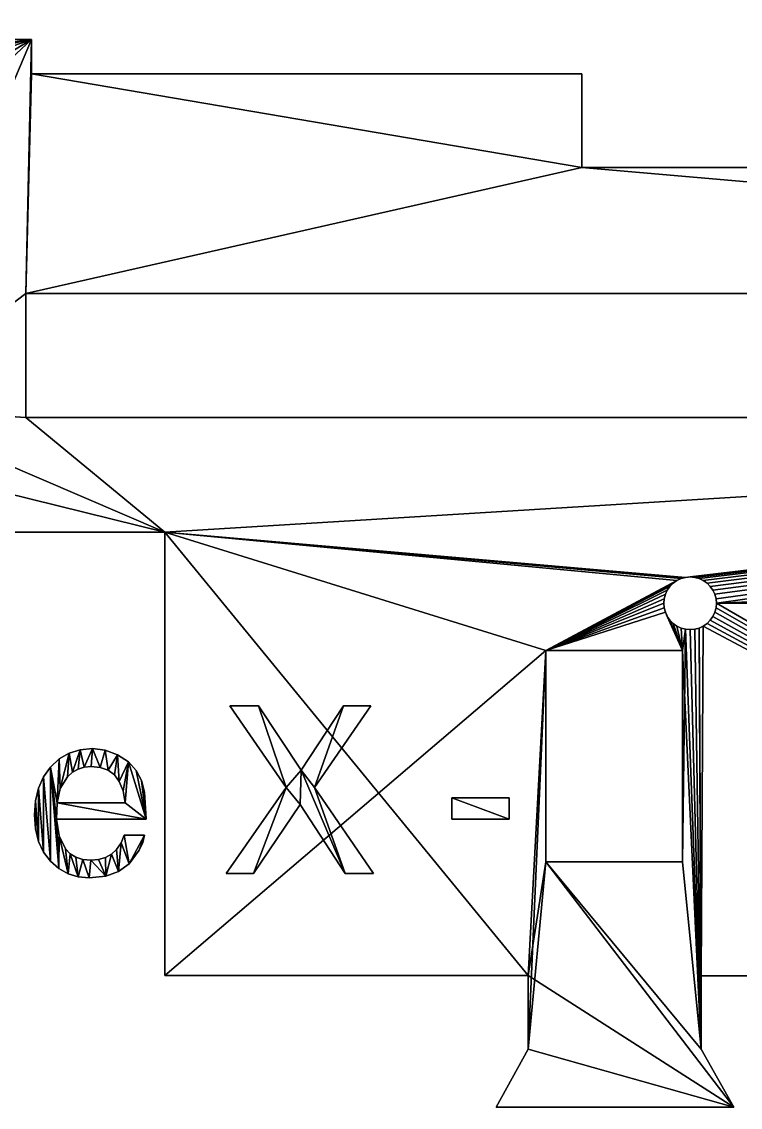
# Model space of a CAD drawing. Extents: x -74 to 237, y -40 to 259.
# Drawn here: x 24.8 to 65.4, y -36.8 to 24.5 of the extents above; entities that cross this region are included whole.
import ezdxf

# ---------------------------------------------------------------- set-up
doc = ezdxf.new("R2010")
doc.units = 0
doc.layers.get('0').update_dxf_attribs({"color": 13, "linetype": 'CONTINUOUS'})

# ---------------------------------------------------------------- blocks, each defined once
blk = doc.blocks.new('GROUP_1')
for p, q in [((98.957, 60.282, 0), (29.544, 60.282, 0)), ((98.957, 60.282, 10), (29.544, 60.282, 10)), ((98.957, 58.341, 0), (98.957, 60.282, 0)), ((98.957, 58.341, 10), (98.957, 60.282, 10)), ((98.957, 60.282, 0), (98.957, 60.282, 10)), ((130.021, 58.341, 0), (98.957, 58.341, 0)), ((130.021, 58.341, 10), (98.957, 58.341, 10)), ((98.957, 58.341, 0), (98.957, 58.341, 10)), ((130.021, 53.059, 0), (130.021, 58.341, 0)), ((130.021, 53.059, 10), (130.021, 58.341, 10)), ((130.021, 58.341, 0), (130.021, 58.341, 10)), ((180.675, 53.059, 0), (130.021, 53.059, 0)), ((180.675, 53.059, 10), (130.021, 53.059, 10)), ((130.021, 53.059, 0), (130.021, 53.059, 10)), ((98.654, 45.949, 0), (212.042, 45.949, 0)), ((98.654, 38.949, 0), (98.654, 45.949, 0)), ((98.654, 38.949, 10), (98.654, 45.949, 10)), ((98.654, 45.949, 10), (212.042, 45.949, 10)), ((98.654, 45.949, 0), (98.654, 45.949, 10)), ((212.042, 38.949, 0), (98.654, 38.949, 0)), ((212.042, 38.949, 10), (98.654, 38.949, 10)), ((98.654, 38.949, 0), (98.654, 38.949, 10)), ((88.158, 32.463, 0), (106.48, 32.462, 0)), ((88.158, 32.462, 10), (106.48, 32.462, 10)), ((106.48, 32.462, 0), (106.48, 7.449, 0)), ((106.48, 32.462, 10), (106.48, 7.449, 10)), ((106.48, 32.462, 0), (106.48, 32.462, 10)), ((134.993, 29.411, 0), (135.177, 29.595, 0)), ((134.993, 29.411, 10), (135.177, 29.594, 10)), ((135.177, 29.595, 0), (135.389, 29.743, 0)), ((135.177, 29.594, 10), (135.389, 29.743, 10)), ((135.177, 29.595, 0), (135.177, 29.594, 10)), ((135.389, 29.743, 0), (135.624, 29.853, 0)), ((135.389, 29.743, 10), (135.624, 29.852, 10)), ((135.389, 29.743, 0), (135.389, 29.743, 10)), ((135.624, 29.853, 0), (135.874, 29.92, 0)), ((135.624, 29.852, 10), (135.874, 29.92, 10)), ((135.624, 29.853, 0), (135.624, 29.852, 10)), ((135.874, 29.92, 0), (136.132, 29.943, 0)), ((135.874, 29.92, 10), (136.132, 29.942, 10)), ((135.874, 29.92, 0), (135.874, 29.92, 10)), ((136.132, 29.943, 0), (136.391, 29.92, 0)), ((136.132, 29.943, 0), (136.132, 29.942, 10)), ((136.132, 29.942, 10), (136.391, 29.92, 10)), ((136.391, 29.92, 0), (136.641, 29.853, 0)), ((136.391, 29.92, 10), (136.641, 29.852, 10)), ((136.391, 29.92, 0), (136.391, 29.92, 10)), ((136.641, 29.853, 0), (136.876, 29.743, 0)), ((136.641, 29.853, 0), (136.641, 29.852, 10)), ((136.641, 29.852, 10), (136.876, 29.743, 10)), ((136.876, 29.743, 0), (137.088, 29.595, 0)), ((136.876, 29.743, 10), (137.088, 29.594, 10)), ((136.876, 29.743, 0), (136.876, 29.743, 10)), ((137.088, 29.595, 0), (137.272, 29.411, 0)), ((137.088, 29.595, 0), (137.088, 29.594, 10)), ((137.088, 29.594, 10), (137.272, 29.411, 10)), ((134.668, 28.714, 0), (134.735, 28.964, 0)), ((134.668, 28.713, 10), (134.735, 28.964, 10)), ((134.735, 28.964, 0), (134.845, 29.199, 0)), ((134.735, 28.964, 10), (134.845, 29.199, 10)), ((134.735, 28.964, 0), (134.735, 28.964, 10)), ((134.845, 29.199, 0), (134.993, 29.411, 0)), ((134.845, 29.199, 10), (134.993, 29.411, 10)), ((134.845, 29.199, 0), (134.845, 29.199, 10)), ((134.993, 29.411, 0), (134.993, 29.411, 10)), ((137.272, 29.411, 0), (137.42, 29.199, 0)), ((137.272, 29.411, 10), (137.42, 29.199, 10)), ((137.272, 29.411, 0), (137.272, 29.411, 10)), ((137.42, 29.199, 0), (137.53, 28.964, 0)), ((137.42, 29.199, 10), (137.53, 28.964, 10)), ((137.42, 29.199, 0), (137.42, 29.199, 10)), ((137.53, 28.964, 0), (137.597, 28.714, 0)), ((137.53, 28.964, 10), (137.597, 28.713, 10)), ((137.53, 28.964, 0), (137.53, 28.964, 10)), ((134.645, 28.456, 0), (134.668, 28.714, 0)), ((134.645, 28.455, 10), (134.668, 28.713, 10)), ((134.668, 28.197, 0), (134.645, 28.456, 0)), ((134.645, 28.456, 0), (134.645, 28.455, 10)), ((134.668, 28.197, 10), (134.645, 28.455, 10)), ((134.668, 28.714, 0), (134.668, 28.713, 10)), ((134.735, 27.947, 0), (134.668, 28.197, 0)), ((134.735, 27.947, 10), (134.668, 28.197, 10)), ((134.668, 28.197, 0), (134.668, 28.197, 10)), ((137.597, 28.197, 0), (137.53, 27.947, 0)), ((137.597, 28.197, 10), (137.53, 27.947, 10)), ((137.597, 28.714, 0), (137.619, 28.456, 0)), ((137.597, 28.714, 0), (137.597, 28.713, 10)), ((137.597, 28.713, 10), (137.619, 28.455, 10)), ((137.619, 28.456, 0), (137.597, 28.197, 0)), ((137.619, 28.455, 10), (137.597, 28.197, 10)), ((137.597, 28.197, 0), (137.597, 28.197, 10)), ((137.619, 28.456, 0), (137.619, 28.455, 10)), ((134.845, 27.712, 0), (134.735, 27.947, 0)), ((134.845, 27.712, 10), (134.735, 27.947, 10)), ((134.735, 27.947, 0), (134.735, 27.947, 10)), ((134.993, 27.5, 0), (134.845, 27.712, 0)), ((134.993, 27.499, 10), (134.845, 27.712, 10)), ((134.845, 27.712, 0), (134.845, 27.712, 10)), ((137.42, 27.712, 0), (137.272, 27.5, 0)), ((137.42, 27.712, 10), (137.272, 27.499, 10)), ((137.53, 27.947, 0), (137.42, 27.712, 0)), ((137.53, 27.947, 10), (137.42, 27.712, 10)), ((137.42, 27.712, 0), (137.42, 27.712, 10)), ((137.53, 27.947, 0), (137.53, 27.947, 10)), ((135.177, 27.317, 0), (134.993, 27.5, 0)), ((134.993, 27.5, 0), (134.993, 27.499, 10)), ((135.177, 27.316, 10), (134.993, 27.499, 10)), ((135.389, 27.168, 0), (135.177, 27.317, 0)), ((135.177, 27.317, 0), (135.177, 27.316, 10)), ((135.389, 27.167, 10), (135.177, 27.316, 10)), ((135.624, 27.058, 0), (135.389, 27.168, 0)), ((135.389, 27.168, 0), (135.389, 27.167, 10)), ((135.624, 27.058, 10), (135.389, 27.167, 10)), ((135.874, 26.991, 0), (135.624, 27.058, 0)), ((135.874, 26.991, 10), (135.624, 27.058, 10)), ((135.624, 27.058, 0), (135.624, 27.058, 10)), ((136.132, 26.969, 0), (135.874, 26.991, 0)), ((136.132, 26.968, 10), (135.874, 26.991, 10)), ((135.874, 26.991, 0), (135.874, 26.991, 10)), ((136.391, 26.991, 0), (136.132, 26.969, 0)), ((136.391, 26.991, 10), (136.132, 26.968, 10)), ((136.132, 26.969, 0), (136.132, 26.968, 10)), ((136.641, 27.058, 0), (136.391, 26.991, 0)), ((136.641, 27.058, 10), (136.391, 26.991, 10)), ((136.391, 26.991, 0), (136.391, 26.991, 10)), ((136.876, 27.168, 0), (136.641, 27.058, 0)), ((136.876, 27.167, 10), (136.641, 27.058, 10)), ((136.641, 27.058, 0), (136.641, 27.058, 10)), ((137.088, 27.317, 0), (136.876, 27.168, 0)), ((137.088, 27.316, 10), (136.876, 27.167, 10)), ((136.876, 27.168, 0), (136.876, 27.167, 10)), ((137.272, 27.5, 0), (137.088, 27.317, 0)), ((137.272, 27.499, 10), (137.088, 27.316, 10)), ((137.088, 27.317, 0), (137.088, 27.316, 10)), ((137.272, 27.5, 0), (137.272, 27.499, 10)), ((127.995, 13.86, 0), (127.995, 25.795, 0)), ((127.995, 25.795, 0), (135.704, 25.795, 0)), ((127.995, 25.795, 10), (135.704, 25.795, 10)), ((127.995, 13.86, 10), (127.995, 25.795, 10)), ((127.995, 25.795, 0), (127.995, 25.795, 10)), ((135.704, 25.795, 0), (135.704, 13.86, 0)), ((135.704, 25.795, 10), (135.704, 13.86, 10)), ((135.704, 25.795, 0), (135.704, 25.795, 10)), ((135.704, 13.86, 0), (127.995, 13.86, 0)), ((135.704, 13.86, 10), (127.995, 13.86, 10)), ((127.995, 13.86, 0), (127.995, 13.86, 10)), ((135.704, 13.86, 0), (135.704, 13.86, 10)), ((106.48, 7.449, 0), (126.997, 7.449, 0)), ((106.48, 7.449, 10), (126.997, 7.449, 10)), ((106.48, 7.449, 0), (106.48, 7.449, 10)), ((126.997, 7.449, 0), (126.997, 3.287, 0)), ((126.997, 7.449, 10), (126.997, 3.287, 10)), ((126.997, 7.449, 0), (126.997, 7.449, 10)), ((136.761, 7.43, 0), (173.935, 7.43, 0)), ((136.761, 3.287, 0), (136.761, 7.43, 0)), ((136.761, 7.43, 0), (136.761, 7.429, 10)), ((136.761, 3.287, 10), (136.761, 7.429, 10)), ((136.761, 7.429, 10), (173.935, 7.429, 10)), ((126.997, 3.287, 0), (125.181, 0.001, 0)), ((126.997, 3.287, 10), (125.181, 0, 10)), ((126.997, 3.287, 0), (126.997, 3.287, 10)), ((138.607, 0.001, 0), (136.761, 3.287, 0)), ((138.607, 0, 10), (136.761, 3.287, 10)), ((136.761, 3.287, 0), (136.761, 3.287, 10)), ((125.181, 0.001, 0), (138.607, 0.001, 0)), ((125.181, 0.001, 0), (125.181, 0, 10)), ((125.181, 0, 10), (138.607, 0, 10)), ((138.607, 0.001, 0), (138.607, 0, 10))]:
    blk.add_line(p, q)
at = {"color": 178}
for p, q in [((113.338, 18.046, 0.051), (110.162, 22.659, 0.051)), ((110.162, 22.659, 0.051), (111.766, 22.659, 0.051)), ((111.766, 22.659, 0.051), (114.182, 19.038, 0.051)), ((114.182, 19.038, 0.051), (116.579, 22.659, 0.051)), ((118.106, 22.659, 0.051), (114.93, 18.046, 0.051)), ((116.579, 22.659, 0.051), (118.106, 22.659, 0.051)), ((101.705, 20.184, 0.051), (102.399, 20.249, 0.051)), ((102.399, 20.249, 0.051), (103.122, 20.163, 0.051)), ((100.041, 19.212, 0.051), (100.527, 19.666, 0.051)), ((100.527, 19.666, 0.051), (101.081, 19.99, 0.051)), ((101.081, 19.99, 0.051), (101.705, 20.184, 0.051)), ((103.122, 20.163, 0.051), (103.823, 19.904, 0.051)), ((103.823, 19.904, 0.051), (104.43, 19.509, 0.051)), ((99.646, 18.654, 0.051), (100.041, 19.212, 0.051)), ((101.594, 19.093, 0.051), (101.275, 18.913, 0.051)), ((101.945, 19.202, 0.051), (101.594, 19.093, 0.051)), ((102.328, 19.238, 0.051), (101.945, 19.202, 0.051)), ((102.845, 19.185, 0.051), (102.328, 19.238, 0.051)), ((103.283, 19.028, 0.051), (102.845, 19.185, 0.051)), ((103.641, 18.767, 0.051), (103.283, 19.028, 0.051)), ((104.43, 19.509, 0.051), (104.873, 19.012, 0.051)), ((104.873, 19.012, 0.051), (105.163, 18.447, 0.051)), ((99.364, 18.018, 0.051), (99.646, 18.654, 0.051)), ((100.988, 18.661, 0.051), (100.574, 18.006, 0.051)), ((101.275, 18.913, 0.051), (100.988, 18.661, 0.051)), ((103.919, 18.4, 0.051), (103.641, 18.767, 0.051)), ((104.13, 17.873, 0.051), (103.919, 18.4, 0.051)), ((99.195, 17.304, 0.051), (99.364, 18.018, 0.051)), ((100.574, 18.006, 0.051), (100.415, 17.195, 0.051)), ((104.248, 17.195, 0.051), (104.13, 17.873, 0.051)), ((109.95, 13.194, 0.051), (113.338, 18.046, 0.051)), ((114.93, 18.046, 0.051), (118.261, 13.194, 0.051)), ((99.139, 16.512, 0.051), (99.195, 17.304, 0.051)), ((100.415, 17.195, 0.051), (104.248, 17.195, 0.051)), ((122.693, 17.466, 0.051), (125.927, 17.466, 0.051)), ((122.693, 16.274, 0.051), (122.693, 17.466, 0.051)), ((125.927, 17.466, 0.051), (125.927, 16.274, 0.051)), ((114.118, 17.086, 0.051), (111.496, 13.194, 0.051)), ((116.669, 13.194, 0.051), (114.118, 17.086, 0.051)), ((99.195, 15.715, 0.051), (99.139, 16.512, 0.051)), ((105.44, 16.274, 0.051), (100.382, 16.274, 0.051)), ((125.927, 16.274, 0.051), (122.693, 16.274, 0.051)), ((99.363, 15.012, 0.051), (99.195, 15.715, 0.051)), ((104.029, 14.929, 0.051), (104.203, 15.359, 0.051)), ((104.203, 15.359, 0.051), (105.343, 15.359, 0.051)), ((105.343, 15.359, 0.051), (105.246, 14.957, 0.051)), ((99.643, 14.403, 0.051), (99.363, 15.012, 0.051)), ((103.765, 14.554, 0.051), (104.029, 14.929, 0.051)), ((105.246, 14.957, 0.051), (105.044, 14.512, 0.051)), ((100.034, 13.887, 0.051), (99.643, 14.403, 0.051)), ((100.878, 14.589, 0.051), (101.142, 14.312, 0.051)), ((101.142, 14.312, 0.051), (101.47, 14.113, 0.051)), ((101.47, 14.113, 0.051), (101.861, 13.994, 0.051)), ((102.746, 13.992, 0.051), (103.132, 14.104, 0.051)), ((103.132, 14.104, 0.051), (103.471, 14.292, 0.051)), ((103.471, 14.292, 0.051), (103.765, 14.554, 0.051)), ((100.507, 13.477, 0.051), (100.034, 13.887, 0.051)), ((101.861, 13.994, 0.051), (102.315, 13.955, 0.051)), ((102.315, 13.955, 0.051), (102.746, 13.992, 0.051)), ((101.028, 13.184, 0.051), (100.507, 13.477, 0.051)), ((101.599, 13.008, 0.051), (101.028, 13.184, 0.051)), ((102.218, 12.95, 0.051), (101.599, 13.008, 0.051)), ((111.496, 13.194, 0.051), (109.95, 13.194, 0.051)), ((118.261, 13.194, 0.051), (116.669, 13.194, 0.051))]:
    blk.add_line(p, q, dxfattribs=at)
for points in [[(105.163, 18.447, 0.051), (105.337, 17.794, 0.051), (105.44, 16.274, 0.051)], [(100.382, 16.274, 0.051), (100.522, 15.328, 0.051), (100.878, 14.589, 0.051)], [(105.044, 14.512, 0.051), (104.473, 13.749, 0.051), (103.882, 13.317, 0.051)], [(103.882, 13.317, 0.051), (103.166, 13.053, 0.051), (102.218, 12.95, 0.051)]]:
    blk.add_polyline3d(points, dxfattribs=at)
mesh = blk.add_polyface()
corners = [(29.544, 103.639, 0), (53.445, 110.336, 0), (114.584, 103.639, 0), (34.664, 119.937, 0), (34.447, 120.09, 0), (34.259, 120.278, 0), (34.107, 120.495, 0), (62.053, 110.336, 0), (62.054, 120.765, 0), (77.318, 120.359, 0), (85.926, 120.359, 0), (88.269, 36.96, 0), (106.48, 32.462, 0), (88.158, 32.463, 0), (90.145, 39.485, 0), (98.654, 38.949, 0), (98.654, 45.949, 0), (127.995, 25.795, 0), (106.48, 7.449, 0), (98.957, 60.282, 0), (30.746, 50.864, 0), (29.544, 60.282, 0), (39.255, 50.864, 0), (53.447, 52.625, 0), (39.255, 45.891, 0), (51.303, 39.485, 0), (62.054, 52.625, 0), (62.056, 47.283, 0), (64.754, 39.485, 0), (76.694, 39.485, 0), (98.957, 58.341, 0), (130.021, 53.059, 0), (130.021, 58.341, 0), (62.878, 36.96, 0), (78.191, 32.463, 0), (62.767, 32.463, 0), (78.312, 37.022, 0), (24.22, 121.172, 0), (27.833, 143.627), (24.494, 42.269, 0), (27.106, 32.436, 0), (30.746, 45.891, 0), (52.8, 32.463, 0), (52.921, 37.022, 0), (53.447, 47.283, 0), (14.919, 87.125, 0), (15.711, 121.172, 0), (20.742, 58.916, 0), (15.711, 126.144, 0)]
mesh.append_faces([[corners[k] for k in face] for face in [(11, 12, 13), (31, 30, 32), (33, 34, 35), (34, 29, 36), (42, 25, 43)]], dxfattribs={"vtx0": -1})
mesh.append_faces([[corners[k] for k in face] for face in [(0, 1, 2), (3, 0, 4), (4, 0, 5), (5, 0, 6), (15, 14, 16), (12, 17, 18), (19, 20, 21), (20, 19, 22), (22, 23, 24), (23, 19, 26), (26, 19, 27), (29, 19, 14), (39, 38, 40), (40, 41, 42), (21, 38, 0), (41, 21, 20), (25, 44, 28), (44, 25, 23), (45, 46, 47), (46, 45, 48), (47, 37, 39)]], dxfattribs={"vtx0": -1, "vtx1": -1})
mesh.append_faces([[corners[k] for k in face] for face in [(1, 0, 3), (2, 7, 8), (2, 8, 9), (12, 14, 15), (22, 19, 23), (24, 23, 25), (27, 19, 28), (28, 19, 29), (14, 19, 16), (16, 30, 31), (34, 28, 29), (37, 38, 39), (40, 38, 21), (40, 21, 41), (42, 24, 25)]], dxfattribs={"vtx0": -1, "vtx1": -1, "vtx2": -1})
mesh.append_faces([[corners[k] for k in face] for face in [(2, 1, 7), (2, 9, 10), (12, 11, 14), (16, 19, 30), (34, 33, 28), (42, 41, 24), (28, 44, 27), (47, 46, 37)]], dxfattribs={"vtx0": -1, "vtx2": -1})
mesh = blk.add_polyface()
corners = [(64.754, 39.485, 10), (53.447, 47.283, 10), (51.303, 39.485, 10), (62.056, 47.283, 10), (78.191, 32.462, 10), (62.878, 36.959, 10), (62.767, 32.462, 10), (76.694, 39.485, 10), (78.312, 37.021, 10), (126.997, 7.449, 10), (106.48, 32.462, 10), (106.48, 7.449, 10), (29.544, 60.282, 10), (30.746, 50.864, 10), (98.957, 60.282, 10), (30.746, 45.891, 10), (39.255, 50.864, 10), (53.447, 52.624, 10), (62.054, 52.624, 10), (90.145, 39.485, 10), (98.654, 45.949, 10), (98.654, 38.949, 10), (98.957, 58.341, 10), (130.021, 53.059, 10), (15.711, 126.144, 10), (14.919, 87.125, 10), (15.711, 121.171, 10), (20.742, 58.916, 10), (24.22, 121.171, 10), (24.494, 42.268, 10), (24.22, 126.144, 10), (34.259, 120.277, 10), (29.544, 103.639, 10), (34.447, 120.089, 10), (34.664, 119.937, 10), (53.445, 110.336, 10), (114.584, 103.639, 10), (62.053, 110.336, 10), (62.053, 115.677, 10), (62.053, 120.358, 10), (77.318, 120.358, 10), (85.926, 120.358, 10), (130.021, 58.341, 10), (27.833, 143.627, 10), (27.106, 32.436, 10), (52.8, 32.462, 10), (39.255, 45.891, 10), (52.921, 37.021, 10), (88.269, 36.959, 10), (88.158, 32.462, 10)]
mesh.append_faces([[corners[k] for k in face] for face in [(4, 5, 6), (7, 4, 8), (9, 10, 11), (2, 45, 47), (10, 48, 49)]], dxfattribs={"vtx0": -1})
mesh.append_faces([[corners[k] for k in face] for face in [(0, 1, 2), (1, 0, 3), (5, 4, 0), (12, 13, 14), (13, 12, 15), (17, 2, 1), (20, 19, 21), (14, 20, 22), (24, 25, 26), (27, 26, 25), (26, 27, 28), (28, 29, 30), (31, 32, 33), (33, 32, 34), (35, 36, 37), (37, 36, 38), (40, 36, 41), (15, 45, 46), (46, 45, 16), (32, 43, 12), (48, 10, 19)]], dxfattribs={"vtx0": -1, "vtx1": -1})
mesh.append_faces([[corners[k] for k in face] for face in [(0, 4, 7), (14, 16, 17), (17, 16, 2), (14, 3, 0), (14, 0, 7), (14, 19, 20), (20, 23, 22), (34, 32, 35), (38, 36, 39), (43, 30, 29), (43, 44, 12), (12, 44, 15), (16, 45, 2), (19, 10, 21)]], dxfattribs={"vtx0": -1, "vtx1": -1, "vtx2": -1})
mesh.append_faces([[corners[k] for k in face] for face in [(14, 13, 16), (14, 17, 18), (14, 18, 3), (14, 7, 19), (28, 27, 29), (35, 32, 36), (43, 29, 44), (15, 44, 45)]], dxfattribs={"vtx0": -1, "vtx2": -1})
mesh.append_faces([[corners[k] for k in face] for face in [(42, 22, 23)]], dxfattribs={"vtx1": -1})
mesh = blk.add_polyface()
corners = [(29.544, 60.282, 10), (98.957, 60.282, 0), (29.544, 60.282, 0), (98.957, 60.282, 10)]
mesh.append_faces([[corners[k] for k in face] for face in [(0, 1, 2), (1, 0, 3)]], dxfattribs={"vtx0": -1})
mesh = blk.add_polyface()
corners = [(98.957, 58.341, 0), (98.957, 60.282, 10), (98.957, 58.341, 10), (98.957, 60.282, 0)]
mesh.append_faces([[corners[k] for k in face] for face in [(0, 1, 2), (1, 0, 3)]], dxfattribs={"vtx0": -1})
mesh = blk.add_polyface()
corners = [(98.957, 58.341, 10), (130.021, 58.341, 0), (98.957, 58.341, 0), (130.021, 58.341, 10)]
mesh.append_faces([[corners[k] for k in face] for face in [(0, 1, 2), (1, 0, 3)]], dxfattribs={"vtx0": -1})
mesh = blk.add_polyface()
corners = [(130.021, 53.059, 0), (130.021, 58.341, 10), (130.021, 53.059, 10), (130.021, 58.341, 0)]
mesh.append_faces([[corners[k] for k in face] for face in [(0, 1, 2), (1, 0, 3)]], dxfattribs={"vtx0": -1})
mesh = blk.add_polyface()
corners = [(106.48, 32.462, 0), (98.654, 38.949, 0), (212.042, 38.949, 0), (135.874, 29.92, 0), (135.624, 29.853, 0), (135.389, 29.743, 0), (127.995, 25.795, 0), (106.48, 7.449, 0), (126.997, 7.449, 0), (126.997, 3.287, 0), (135.177, 29.595, 0), (134.993, 29.411, 0), (134.845, 29.199, 0), (134.735, 28.964, 0), (134.668, 28.714, 0), (134.645, 28.456, 0), (136.132, 29.943, 0), (136.391, 29.92, 0), (137.619, 28.456, 0), (173.608, 29.595, 0), (173.424, 29.411, 0), (173.276, 29.199, 0), (173.166, 28.964, 0), (173.099, 28.714, 0), (173.076, 28.456, 0), (98.654, 45.949, 0), (130.021, 53.059, 0), (212.042, 45.949, 0), (134.735, 27.947, 0), (135.704, 25.795, 0), (134.668, 28.197, 0), (134.845, 27.712, 0), (134.993, 27.5, 0), (135.177, 27.317, 0), (135.389, 27.168, 0), (135.624, 27.058, 0), (135.874, 26.991, 0), (135.704, 13.86, 0), (136.876, 27.168, 0), (136.761, 7.43, 0), (136.641, 27.058, 0), (173.935, 7.43, 0), (137.088, 27.317, 0), (137.272, 27.5, 0), (137.42, 27.712, 0), (137.53, 27.947, 0), (137.597, 28.197, 0), (138.607, 0.001, 0), (125.181, 0.001, 0), (127.995, 13.86, 0), (136.761, 3.287, 0), (136.132, 26.969, 0), (136.391, 26.991, 0)]
mesh.append_faces([[corners[k] for k in face] for face in [(9, 47, 48)]], dxfattribs={"vtx0": -1})
mesh.append_faces([[corners[k] for k in face] for face in [(7, 6, 8), (8, 6, 9), (3, 2, 16), (16, 2, 17), (25, 26, 27), (6, 28, 29), (28, 6, 30), (30, 6, 15), (29, 36, 37), (38, 39, 40), (39, 38, 41), (49, 9, 6), (47, 49, 50), (50, 40, 39)]], dxfattribs={"vtx0": -1, "vtx1": -1})
mesh.append_faces([[corners[k] for k in face] for face in [(0, 2, 3), (0, 5, 6), (41, 18, 24), (47, 9, 49), (50, 37, 36)]], dxfattribs={"vtx0": -1, "vtx1": -1, "vtx2": -1})
mesh.append_faces([[corners[k] for k in face] for face in [(0, 1, 2), (0, 3, 4), (0, 4, 5), (6, 5, 10), (6, 10, 11), (6, 11, 12), (6, 12, 13), (6, 13, 14), (6, 14, 15), (18, 19, 20), (18, 20, 21), (18, 21, 22), (18, 22, 23), (18, 23, 24), (29, 28, 31), (29, 31, 32), (29, 32, 33), (29, 33, 34), (29, 34, 35), (29, 35, 36), (41, 38, 42), (41, 42, 43), (41, 43, 44), (41, 44, 45), (41, 45, 46), (41, 46, 18), (50, 49, 37), (50, 36, 51), (50, 51, 52), (50, 52, 40)]], dxfattribs={"vtx0": -1, "vtx2": -1})
mesh = blk.add_polyface()
corners = [(130.021, 53.059, 10), (98.654, 45.949, 10), (212.042, 45.949, 10), (127.995, 25.795, 10), (134.668, 28.197, 10), (134.645, 28.455, 10), (134.735, 27.947, 10), (135.704, 25.795, 10), (134.845, 27.712, 10), (134.993, 27.499, 10), (135.177, 27.316, 10), (135.389, 27.167, 10), (135.624, 27.058, 10), (135.874, 26.991, 10), (98.654, 38.949, 10), (106.48, 32.462, 10), (212.042, 38.949, 10), (135.874, 29.92, 10), (135.624, 29.852, 10), (135.389, 29.743, 10), (126.997, 7.449, 10), (127.995, 13.86, 10), (135.177, 29.594, 10), (134.993, 29.411, 10), (134.845, 29.199, 10), (134.735, 28.964, 10), (134.668, 28.713, 10), (136.132, 29.942, 10), (136.391, 29.92, 10), (173.608, 29.594, 10), (137.619, 28.455, 10), (173.424, 29.411, 10), (173.276, 29.199, 10), (173.166, 28.964, 10), (173.099, 28.713, 10), (173.076, 28.455, 10), (136.641, 27.058, 10), (136.761, 7.429, 10), (136.876, 27.167, 10), (136.761, 3.287, 10), (173.935, 7.429, 10), (137.088, 27.316, 10), (137.272, 27.499, 10), (137.42, 27.712, 10), (137.53, 27.947, 10), (137.597, 28.197, 10), (138.607, 0, 10), (126.997, 3.287, 10), (125.181, 0, 10), (135.704, 13.86, 10), (136.132, 26.968, 10), (136.391, 26.991, 10)]
mesh.append_faces([[corners[k] for k in face] for face in [(46, 47, 48)]], dxfattribs={"vtx0": -1})
mesh.append_faces([[corners[k] for k in face] for face in [(4, 3, 6), (6, 7, 8), (8, 7, 9), (9, 7, 10), (10, 7, 11), (11, 7, 12), (12, 7, 13), (14, 15, 16), (17, 15, 18), (18, 15, 19), (3, 20, 21), (19, 3, 22), (22, 3, 23), (23, 3, 24), (24, 3, 25), (25, 3, 26), (26, 3, 5), (29, 30, 31), (31, 30, 32), (32, 30, 33), (33, 30, 34), (34, 30, 35), (36, 37, 38), (37, 36, 39), (38, 40, 41), (41, 40, 42), (42, 40, 43), (43, 40, 44), (44, 40, 45), (45, 40, 30), (47, 46, 20), (21, 39, 49), (49, 39, 7), (13, 39, 50), (50, 39, 51), (51, 39, 36)]], dxfattribs={"vtx0": -1, "vtx1": -1})
mesh.append_faces([[corners[k] for k in face] for face in [(16, 15, 17), (19, 15, 3), (3, 15, 20), (30, 40, 35), (20, 46, 21), (7, 39, 13)]], dxfattribs={"vtx0": -1, "vtx1": -1, "vtx2": -1})
mesh.append_faces([[corners[k] for k in face] for face in [(0, 1, 2), (3, 4, 5), (6, 3, 7), (16, 17, 27), (16, 27, 28), (38, 37, 40), (21, 46, 39)]], dxfattribs={"vtx0": -1, "vtx2": -1})
mesh = blk.add_polyface()
corners = [(136.391, 29.92, 0), (212.042, 38.949, 0), (136.641, 29.853, 0), (136.876, 29.743, 0), (137.088, 29.595, 0), (137.272, 29.411, 0), (137.42, 29.199, 0), (137.53, 28.964, 0), (137.597, 28.714, 0), (137.619, 28.456, 0), (174.305, 29.92, 0), (174.055, 29.853, 0), (173.82, 29.743, 0), (173.608, 29.595, 0), (174.564, 29.943, 0), (174.822, 29.92, 0), (175.072, 29.853, 0), (175.307, 29.743, 0), (175.519, 29.595, 0), (175.703, 29.411, 0), (175.851, 29.199, 0), (175.961, 28.964, 0), (176.028, 28.714, 0), (212.042, 45.949, 0), (130.021, 53.059, 0), (180.675, 53.059, 0), (173.935, 7.43, 0), (173.076, 28.456, 0), (173.099, 28.197, 0), (173.166, 27.947, 0), (173.276, 27.712, 0), (173.424, 27.5, 0), (173.608, 27.317, 0), (173.82, 27.168, 0), (174.055, 27.058, 0), (173.935, 3.287, 0), (185.515, 0.001, 0), (172.089, 0.001, 0), (174.992, 13.86, 0), (174.305, 26.991, 0), (174.564, 26.969, 0), (174.822, 26.991, 0), (174.992, 25.795, 0), (183.698, 3.287, 0), (182.701, 13.86, 0), (183.698, 7.449, 0), (175.072, 27.058, 0), (182.701, 25.795, 0), (175.307, 27.168, 0), (175.519, 27.317, 0), (175.703, 27.5, 0), (175.851, 27.712, 0), (175.961, 27.947, 0), (176.028, 28.197, 0), (176.051, 28.456, 0)]
mesh.append_faces([[corners[k] for k in face] for face in [(35, 36, 37)]], dxfattribs={"vtx0": -1})
mesh.append_faces([[corners[k] for k in face] for face in [(0, 1, 2), (2, 1, 3), (3, 1, 4), (4, 1, 5), (5, 1, 6), (6, 1, 7), (7, 1, 8), (8, 1, 9), (10, 1, 14), (14, 1, 15), (15, 1, 16), (16, 1, 17), (17, 1, 18), (18, 1, 19), (19, 1, 20), (20, 1, 21), (21, 1, 22), (26, 34, 35), (38, 41, 42), (36, 38, 43), (43, 44, 45), (46, 42, 41), (42, 46, 47)]], dxfattribs={"vtx0": -1, "vtx1": -1})
mesh.append_faces([[corners[k] for k in face] for face in [(9, 1, 10), (36, 35, 38), (38, 35, 34)]], dxfattribs={"vtx0": -1, "vtx1": -1, "vtx2": -1})
mesh.append_faces([[corners[k] for k in face] for face in [(9, 10, 11), (9, 11, 12), (9, 12, 13), (23, 24, 25), (26, 27, 28), (26, 28, 29), (26, 29, 30), (26, 30, 31), (26, 31, 32), (26, 32, 33), (26, 33, 34), (38, 34, 39), (38, 39, 40), (38, 40, 41), (43, 38, 44), (47, 46, 48), (47, 48, 49), (47, 49, 50), (47, 50, 51), (47, 51, 52), (47, 52, 53), (47, 53, 54)]], dxfattribs={"vtx0": -1, "vtx2": -1})
mesh = blk.add_polyface()
corners = [(130.021, 53.059, 10), (212.042, 45.949, 10), (180.675, 53.059, 10), (174.822, 26.991, 10), (174.992, 25.795, 10), (175.072, 27.058, 10), (174.992, 13.86, 10), (182.701, 25.795, 10), (175.307, 27.167, 10), (175.519, 27.316, 10), (175.703, 27.499, 10), (175.851, 27.712, 10), (175.961, 27.947, 10), (176.028, 28.197, 10), (176.051, 28.455, 10), (185.515, 0, 10), (173.935, 3.287, 10), (172.089, 0, 10), (173.935, 7.429, 10), (174.055, 27.058, 10), (174.305, 26.991, 10), (174.564, 26.968, 10), (183.698, 3.287, 10), (182.701, 13.86, 10), (212.042, 38.949, 10), (136.391, 29.92, 10), (136.641, 29.852, 10), (136.876, 29.743, 10), (137.088, 29.594, 10), (137.272, 29.411, 10), (137.42, 29.199, 10), (137.53, 28.964, 10), (137.597, 28.713, 10), (137.619, 28.455, 10), (174.305, 29.92, 10), (174.055, 29.852, 10), (173.82, 29.743, 10), (173.608, 29.594, 10), (174.564, 29.942, 10), (174.822, 29.92, 10), (175.072, 29.852, 10), (175.307, 29.743, 10), (175.519, 29.594, 10), (175.703, 29.411, 10), (175.851, 29.199, 10), (175.961, 28.964, 10), (183.698, 7.449, 10), (173.076, 28.455, 10), (173.099, 28.197, 10), (173.166, 27.947, 10), (173.276, 27.712, 10), (173.424, 27.499, 10), (173.608, 27.316, 10), (173.82, 27.167, 10)]
mesh.append_faces([[corners[k] for k in face] for face in [(15, 16, 17)]], dxfattribs={"vtx0": -1})
mesh.append_faces([[corners[k] for k in face] for face in [(0, 1, 2), (3, 4, 5), (4, 3, 6), (5, 7, 8), (8, 7, 9), (9, 7, 10), (10, 7, 11), (11, 7, 12), (12, 7, 13), (13, 7, 14), (16, 15, 18), (19, 6, 20), (20, 6, 21), (21, 6, 3), (6, 22, 23), (23, 22, 7), (34, 33, 35), (35, 33, 36), (36, 33, 37), (46, 7, 22), (47, 18, 48), (48, 18, 49), (49, 18, 50), (50, 18, 51), (51, 18, 52), (52, 18, 53), (53, 18, 19)]], dxfattribs={"vtx0": -1, "vtx1": -1})
mesh.append_faces([[corners[k] for k in face] for face in [(18, 15, 6), (18, 6, 19), (24, 33, 34)]], dxfattribs={"vtx0": -1, "vtx1": -1, "vtx2": -1})
mesh.append_faces([[corners[k] for k in face] for face in [(5, 4, 7), (6, 15, 22), (24, 25, 26), (24, 26, 27), (24, 27, 28), (24, 28, 29), (24, 29, 30), (24, 30, 31), (24, 31, 32), (24, 32, 33), (24, 34, 38), (24, 38, 39), (24, 39, 40), (24, 40, 41), (24, 41, 42), (24, 42, 43), (24, 43, 44), (24, 44, 45)]], dxfattribs={"vtx0": -1, "vtx2": -1})
mesh = blk.add_polyface()
corners = [(130.021, 53.059, 10), (180.675, 53.059, 0), (130.021, 53.059, 0), (180.675, 53.059, 10)]
mesh.append_faces([[corners[k] for k in face] for face in [(0, 1, 2), (1, 0, 3)]], dxfattribs={"vtx0": -1})
mesh = blk.add_polyface()
corners = [(98.654, 38.949, 0), (98.654, 45.949, 10), (98.654, 38.949, 10), (98.654, 45.949, 0)]
mesh.append_faces([[corners[k] for k in face] for face in [(0, 1, 2), (1, 0, 3)]], dxfattribs={"vtx0": -1})
mesh = blk.add_polyface()
corners = [(212.042, 45.949, 10), (98.654, 45.949, 0), (212.042, 45.949, 0), (98.654, 45.949, 10)]
mesh.append_faces([[corners[k] for k in face] for face in [(0, 1, 2), (1, 0, 3)]], dxfattribs={"vtx0": -1})
mesh = blk.add_polyface()
corners = [(98.654, 38.949, 10), (212.042, 38.949, 0), (98.654, 38.949, 0), (212.042, 38.949, 10)]
mesh.append_faces([[corners[k] for k in face] for face in [(0, 1, 2), (1, 0, 3)]], dxfattribs={"vtx0": -1})
mesh = blk.add_polyface()
corners = [(106.48, 32.462, 10), (88.158, 32.463, 0), (106.48, 32.462, 0), (88.158, 32.462, 10)]
mesh.append_faces([[corners[k] for k in face] for face in [(0, 1, 2), (1, 0, 3)]], dxfattribs={"vtx0": -1})
mesh = blk.add_polyface()
corners = [(106.48, 32.462, 10), (106.48, 7.449, 0), (106.48, 7.449, 10), (106.48, 32.462, 0)]
mesh.append_faces([[corners[k] for k in face] for face in [(0, 1, 2), (1, 0, 3)]], dxfattribs={"vtx0": -1})
mesh = blk.add_polyface()
corners = [(134.993, 29.411, 0), (135.177, 29.594, 10), (134.993, 29.411, 10), (135.177, 29.595, 0)]
mesh.append_faces([[corners[k] for k in face] for face in [(0, 1, 2), (1, 0, 3)]], dxfattribs={"vtx0": -1})
mesh = blk.add_polyface()
corners = [(135.389, 29.743, 10), (135.177, 29.595, 0), (135.389, 29.743, 0), (135.177, 29.594, 10)]
mesh.append_faces([[corners[k] for k in face] for face in [(0, 1, 2), (1, 0, 3)]], dxfattribs={"vtx0": -1})
mesh = blk.add_polyface()
corners = [(135.624, 29.852, 10), (135.389, 29.743, 0), (135.624, 29.853, 0), (135.389, 29.743, 10)]
mesh.append_faces([[corners[k] for k in face] for face in [(0, 1, 2), (1, 0, 3)]], dxfattribs={"vtx0": -1})
mesh = blk.add_polyface()
corners = [(135.874, 29.92, 10), (135.624, 29.853, 0), (135.874, 29.92, 0), (135.624, 29.852, 10)]
mesh.append_faces([[corners[k] for k in face] for face in [(0, 1, 2), (1, 0, 3)]], dxfattribs={"vtx0": -1})
mesh = blk.add_polyface()
corners = [(136.132, 29.942, 10), (135.874, 29.92, 0), (136.132, 29.943, 0), (135.874, 29.92, 10)]
mesh.append_faces([[corners[k] for k in face] for face in [(0, 1, 2), (1, 0, 3)]], dxfattribs={"vtx0": -1})
mesh = blk.add_polyface()
corners = [(136.391, 29.92, 10), (136.132, 29.943, 0), (136.391, 29.92, 0), (136.132, 29.942, 10)]
mesh.append_faces([[corners[k] for k in face] for face in [(0, 1, 2), (1, 0, 3)]], dxfattribs={"vtx0": -1})
mesh = blk.add_polyface()
corners = [(136.641, 29.852, 10), (136.391, 29.92, 0), (136.641, 29.853, 0), (136.391, 29.92, 10)]
mesh.append_faces([[corners[k] for k in face] for face in [(0, 1, 2), (1, 0, 3)]], dxfattribs={"vtx0": -1})
mesh = blk.add_polyface()
corners = [(136.876, 29.743, 10), (136.641, 29.853, 0), (136.876, 29.743, 0), (136.641, 29.852, 10)]
mesh.append_faces([[corners[k] for k in face] for face in [(0, 1, 2), (1, 0, 3)]], dxfattribs={"vtx0": -1})
mesh = blk.add_polyface()
corners = [(137.088, 29.594, 10), (136.876, 29.743, 0), (137.088, 29.595, 0), (136.876, 29.743, 10)]
mesh.append_faces([[corners[k] for k in face] for face in [(0, 1, 2), (1, 0, 3)]], dxfattribs={"vtx0": -1})
mesh = blk.add_polyface()
corners = [(137.272, 29.411, 10), (137.088, 29.595, 0), (137.272, 29.411, 0), (137.088, 29.594, 10)]
mesh.append_faces([[corners[k] for k in face] for face in [(0, 1, 2), (1, 0, 3)]], dxfattribs={"vtx0": -1})
mesh = blk.add_polyface()
corners = [(134.668, 28.714, 0), (134.735, 28.964, 10), (134.668, 28.713, 10), (134.735, 28.964, 0)]
mesh.append_faces([[corners[k] for k in face] for face in [(0, 1, 2), (1, 0, 3)]], dxfattribs={"vtx0": -1})
mesh = blk.add_polyface()
corners = [(134.735, 28.964, 0), (134.845, 29.199, 10), (134.735, 28.964, 10), (134.845, 29.199, 0)]
mesh.append_faces([[corners[k] for k in face] for face in [(0, 1, 2), (1, 0, 3)]], dxfattribs={"vtx0": -1})
mesh = blk.add_polyface()
corners = [(134.845, 29.199, 0), (134.993, 29.411, 10), (134.845, 29.199, 10), (134.993, 29.411, 0)]
mesh.append_faces([[corners[k] for k in face] for face in [(0, 1, 2), (1, 0, 3)]], dxfattribs={"vtx0": -1})
mesh = blk.add_polyface()
corners = [(137.272, 29.411, 10), (137.42, 29.199, 0), (137.42, 29.199, 10), (137.272, 29.411, 0)]
mesh.append_faces([[corners[k] for k in face] for face in [(0, 1, 2), (1, 0, 3)]], dxfattribs={"vtx0": -1})
mesh = blk.add_polyface()
corners = [(137.42, 29.199, 10), (137.53, 28.964, 0), (137.53, 28.964, 10), (137.42, 29.199, 0)]
mesh.append_faces([[corners[k] for k in face] for face in [(0, 1, 2), (1, 0, 3)]], dxfattribs={"vtx0": -1})
mesh = blk.add_polyface()
corners = [(137.53, 28.964, 10), (137.597, 28.714, 0), (137.597, 28.713, 10), (137.53, 28.964, 0)]
mesh.append_faces([[corners[k] for k in face] for face in [(0, 1, 2), (1, 0, 3)]], dxfattribs={"vtx0": -1})
mesh = blk.add_polyface()
corners = [(134.645, 28.456, 0), (134.668, 28.713, 10), (134.645, 28.455, 10), (134.668, 28.714, 0)]
mesh.append_faces([[corners[k] for k in face] for face in [(0, 1, 2), (1, 0, 3)]], dxfattribs={"vtx0": -1})
mesh = blk.add_polyface()
corners = [(134.668, 28.197, 0), (134.645, 28.455, 10), (134.668, 28.197, 10), (134.645, 28.456, 0)]
mesh.append_faces([[corners[k] for k in face] for face in [(0, 1, 2), (1, 0, 3)]], dxfattribs={"vtx0": -1})
mesh = blk.add_polyface()
corners = [(134.735, 27.947, 0), (134.668, 28.197, 10), (134.735, 27.947, 10), (134.668, 28.197, 0)]
mesh.append_faces([[corners[k] for k in face] for face in [(0, 1, 2), (1, 0, 3)]], dxfattribs={"vtx0": -1})
mesh = blk.add_polyface()
corners = [(137.597, 28.197, 10), (137.53, 27.947, 0), (137.53, 27.947, 10), (137.597, 28.197, 0)]
mesh.append_faces([[corners[k] for k in face] for face in [(0, 1, 2), (1, 0, 3)]], dxfattribs={"vtx0": -1})
mesh = blk.add_polyface()
corners = [(137.597, 28.713, 10), (137.619, 28.456, 0), (137.619, 28.455, 10), (137.597, 28.714, 0)]
mesh.append_faces([[corners[k] for k in face] for face in [(0, 1, 2), (1, 0, 3)]], dxfattribs={"vtx0": -1})
mesh = blk.add_polyface()
corners = [(137.619, 28.455, 10), (137.597, 28.197, 0), (137.597, 28.197, 10), (137.619, 28.456, 0)]
mesh.append_faces([[corners[k] for k in face] for face in [(0, 1, 2), (1, 0, 3)]], dxfattribs={"vtx0": -1})
mesh = blk.add_polyface()
corners = [(134.845, 27.712, 0), (134.735, 27.947, 10), (134.845, 27.712, 10), (134.735, 27.947, 0)]
mesh.append_faces([[corners[k] for k in face] for face in [(0, 1, 2), (1, 0, 3)]], dxfattribs={"vtx0": -1})
mesh = blk.add_polyface()
corners = [(134.993, 27.5, 0), (134.845, 27.712, 10), (134.993, 27.499, 10), (134.845, 27.712, 0)]
mesh.append_faces([[corners[k] for k in face] for face in [(0, 1, 2), (1, 0, 3)]], dxfattribs={"vtx0": -1})
mesh = blk.add_polyface()
corners = [(137.42, 27.712, 10), (137.272, 27.5, 0), (137.272, 27.499, 10), (137.42, 27.712, 0)]
mesh.append_faces([[corners[k] for k in face] for face in [(0, 1, 2), (1, 0, 3)]], dxfattribs={"vtx0": -1})
mesh = blk.add_polyface()
corners = [(137.53, 27.947, 10), (137.42, 27.712, 0), (137.42, 27.712, 10), (137.53, 27.947, 0)]
mesh.append_faces([[corners[k] for k in face] for face in [(0, 1, 2), (1, 0, 3)]], dxfattribs={"vtx0": -1})
mesh = blk.add_polyface()
corners = [(135.177, 27.317, 0), (134.993, 27.499, 10), (135.177, 27.316, 10), (134.993, 27.5, 0)]
mesh.append_faces([[corners[k] for k in face] for face in [(0, 1, 2), (1, 0, 3)]], dxfattribs={"vtx0": -1})
mesh = blk.add_polyface()
corners = [(135.177, 27.316, 10), (135.389, 27.168, 0), (135.177, 27.317, 0), (135.389, 27.167, 10)]
mesh.append_faces([[corners[k] for k in face] for face in [(0, 1, 2), (1, 0, 3)]], dxfattribs={"vtx0": -1})
mesh = blk.add_polyface()
corners = [(135.389, 27.167, 10), (135.624, 27.058, 0), (135.389, 27.168, 0), (135.624, 27.058, 10)]
mesh.append_faces([[corners[k] for k in face] for face in [(0, 1, 2), (1, 0, 3)]], dxfattribs={"vtx0": -1})
mesh = blk.add_polyface()
corners = [(135.624, 27.058, 10), (135.874, 26.991, 0), (135.624, 27.058, 0), (135.874, 26.991, 10)]
mesh.append_faces([[corners[k] for k in face] for face in [(0, 1, 2), (1, 0, 3)]], dxfattribs={"vtx0": -1})
mesh = blk.add_polyface()
corners = [(135.874, 26.991, 10), (136.132, 26.969, 0), (135.874, 26.991, 0), (136.132, 26.968, 10)]
mesh.append_faces([[corners[k] for k in face] for face in [(0, 1, 2), (1, 0, 3)]], dxfattribs={"vtx0": -1})
mesh = blk.add_polyface()
corners = [(136.132, 26.968, 10), (136.391, 26.991, 0), (136.132, 26.969, 0), (136.391, 26.991, 10)]
mesh.append_faces([[corners[k] for k in face] for face in [(0, 1, 2), (1, 0, 3)]], dxfattribs={"vtx0": -1})
mesh = blk.add_polyface()
corners = [(136.391, 26.991, 10), (136.641, 27.058, 0), (136.391, 26.991, 0), (136.641, 27.058, 10)]
mesh.append_faces([[corners[k] for k in face] for face in [(0, 1, 2), (1, 0, 3)]], dxfattribs={"vtx0": -1})
mesh = blk.add_polyface()
corners = [(136.641, 27.058, 10), (136.876, 27.168, 0), (136.641, 27.058, 0), (136.876, 27.167, 10)]
mesh.append_faces([[corners[k] for k in face] for face in [(0, 1, 2), (1, 0, 3)]], dxfattribs={"vtx0": -1})
mesh = blk.add_polyface()
corners = [(136.876, 27.167, 10), (137.088, 27.317, 0), (136.876, 27.168, 0), (137.088, 27.316, 10)]
mesh.append_faces([[corners[k] for k in face] for face in [(0, 1, 2), (1, 0, 3)]], dxfattribs={"vtx0": -1})
mesh = blk.add_polyface()
corners = [(137.088, 27.316, 10), (137.272, 27.5, 0), (137.088, 27.317, 0), (137.272, 27.499, 10)]
mesh.append_faces([[corners[k] for k in face] for face in [(0, 1, 2), (1, 0, 3)]], dxfattribs={"vtx0": -1})
mesh = blk.add_polyface()
corners = [(135.704, 25.795, 10), (127.995, 25.795, 0), (135.704, 25.795, 0), (127.995, 25.795, 10)]
mesh.append_faces([[corners[k] for k in face] for face in [(0, 1, 2), (1, 0, 3)]], dxfattribs={"vtx0": -1})
mesh = blk.add_polyface()
corners = [(127.995, 13.86, 0), (127.995, 25.795, 10), (127.995, 13.86, 10), (127.995, 25.795, 0)]
mesh.append_faces([[corners[k] for k in face] for face in [(0, 1, 2), (1, 0, 3)]], dxfattribs={"vtx0": -1})
mesh = blk.add_polyface()
corners = [(135.704, 25.795, 10), (135.704, 13.86, 0), (135.704, 13.86, 10), (135.704, 25.795, 0)]
mesh.append_faces([[corners[k] for k in face] for face in [(0, 1, 2), (1, 0, 3)]], dxfattribs={"vtx0": -1})
mesh = blk.add_polyface(dxfattribs=at)
corners = [(111.496, 13.194, 0.051), (113.338, 18.046, 0.051), (109.95, 13.194, 0.051), (114.118, 17.086, 0.051), (111.766, 22.659, 0.051), (110.162, 22.659, 0.051), (114.182, 19.038, 0.051), (116.669, 13.194, 0.051), (114.93, 18.046, 0.051), (118.261, 13.194, 0.051), (116.579, 22.659, 0.051), (118.106, 22.659, 0.051)]
mesh.append_faces([[corners[k] for k in face] for face in [(0, 1, 2), (1, 4, 5), (8, 7, 9), (10, 8, 11)]], dxfattribs={"vtx0": -1, "color": 178})
mesh.append_faces([[corners[k] for k in face] for face in [(4, 1, 6)]], dxfattribs={"vtx0": -1, "vtx1": -1, "color": 178})
mesh.append_faces([[corners[k] for k in face] for face in [(6, 1, 3), (6, 7, 8)]], dxfattribs={"vtx0": -1, "vtx1": -1, "vtx2": -1, "color": 178})
mesh.append_faces([[corners[k] for k in face] for face in [(1, 0, 3), (6, 3, 7), (8, 10, 6)]], dxfattribs={"vtx0": -1, "vtx2": -1, "color": 178})
mesh = blk.add_polyface(dxfattribs=at)
corners = [(99.195, 15.715, 0.051), (99.195, 17.304, 0.051), (99.139, 16.512, 0.051), (99.363, 15.012, 0.051), (99.364, 18.018, 0.051), (99.643, 14.403, 0.051), (99.646, 18.654, 0.051), (100.034, 13.887, 0.051), (100.041, 19.212, 0.051), (100.507, 13.477, 0.051), (100.382, 16.274, 0.051), (100.522, 15.328, 0.051), (101.028, 13.184, 0.051), (100.878, 14.589, 0.051), (101.142, 14.312, 0.051), (101.599, 13.008, 0.051), (101.47, 14.113, 0.051), (101.861, 13.994, 0.051), (102.218, 12.95, 0.051), (102.315, 13.955, 0.051), (103.166, 13.053, 0.051), (102.746, 13.992, 0.051), (103.132, 14.104, 0.051), (103.471, 14.292, 0.051), (103.882, 13.317, 0.051), (103.765, 14.554, 0.051), (104.029, 14.929, 0.051), (104.473, 13.749, 0.051), (104.203, 15.359, 0.051), (105.343, 15.359, 0.051), (105.044, 14.512, 0.051), (105.246, 14.957, 0.051), (105.44, 16.274, 0.051), (100.415, 17.195, 0.051), (104.248, 17.195, 0.051), (104.43, 19.509, 0.051), (104.873, 19.012, 0.051), (105.163, 18.447, 0.051), (105.337, 17.794, 0.051), (100.527, 19.666, 0.051), (100.574, 18.006, 0.051), (101.081, 19.99, 0.051), (100.988, 18.661, 0.051), (101.275, 18.913, 0.051), (101.705, 20.184, 0.051), (101.594, 19.093, 0.051), (101.945, 19.202, 0.051), (102.399, 20.249, 0.051), (102.328, 19.238, 0.051), (102.845, 19.185, 0.051), (103.122, 20.163, 0.051), (103.283, 19.028, 0.051), (103.823, 19.904, 0.051), (103.641, 18.767, 0.051), (103.919, 18.4, 0.051), (104.13, 17.873, 0.051)]
mesh.append_faces([[corners[k] for k in face] for face in [(0, 1, 2), (29, 30, 31), (37, 32, 38)]], dxfattribs={"vtx0": -1, "color": 178})
mesh.append_faces([[corners[k] for k in face] for face in [(1, 3, 4), (4, 5, 6), (6, 7, 8), (10, 9, 11), (11, 12, 13), (13, 12, 14), (14, 15, 16), (16, 15, 17), (17, 18, 19), (19, 20, 21), (21, 20, 22), (22, 20, 23), (23, 24, 25), (25, 24, 26), (26, 27, 28), (28, 27, 29), (32, 33, 10), (33, 32, 34), (35, 32, 36), (36, 32, 37), (8, 33, 39), (39, 40, 41), (41, 43, 44), (44, 46, 47), (47, 49, 50), (50, 51, 52), (52, 54, 35)]], dxfattribs={"vtx0": -1, "vtx1": -1, "color": 178})
mesh.append_faces([[corners[k] for k in face] for face in [(8, 9, 10), (34, 32, 35), (33, 8, 10)]], dxfattribs={"vtx0": -1, "vtx1": -1, "vtx2": -1, "color": 178})
mesh.append_faces([[corners[k] for k in face] for face in [(1, 0, 3), (4, 3, 5), (6, 5, 7), (8, 7, 9), (11, 9, 12), (14, 12, 15), (17, 15, 18), (19, 18, 20), (23, 20, 24), (26, 24, 27), (29, 27, 30), (39, 33, 40), (41, 40, 42), (41, 42, 43), (44, 43, 45), (44, 45, 46), (47, 46, 48), (47, 48, 49), (50, 49, 51), (52, 51, 53), (52, 53, 54), (35, 54, 55), (35, 55, 34)]], dxfattribs={"vtx0": -1, "vtx2": -1, "color": 178})
mesh = blk.add_polyface(dxfattribs=at)
corners = [(125.927, 16.274, 0.051), (122.693, 17.466, 0.051), (122.693, 16.274, 0.051), (125.927, 17.466, 0.051)]
mesh.append_faces([[corners[k] for k in face] for face in [(0, 1, 2), (1, 0, 3)]], dxfattribs={"vtx0": -1, "color": 178})
mesh = blk.add_polyface()
corners = [(127.995, 13.86, 10), (135.704, 13.86, 0), (127.995, 13.86, 0), (135.704, 13.86, 10)]
mesh.append_faces([[corners[k] for k in face] for face in [(0, 1, 2), (1, 0, 3)]], dxfattribs={"vtx0": -1})
mesh = blk.add_polyface()
corners = [(126.997, 7.449, 10), (106.48, 7.449, 0), (126.997, 7.449, 0), (106.48, 7.449, 10)]
mesh.append_faces([[corners[k] for k in face] for face in [(0, 1, 2), (1, 0, 3)]], dxfattribs={"vtx0": -1})
mesh = blk.add_polyface()
corners = [(126.997, 7.449, 10), (126.997, 3.287, 0), (126.997, 3.287, 10), (126.997, 7.449, 0)]
mesh.append_faces([[corners[k] for k in face] for face in [(0, 1, 2), (1, 0, 3)]], dxfattribs={"vtx0": -1})
mesh = blk.add_polyface()
corners = [(173.935, 7.429, 10), (136.761, 7.43, 0), (173.935, 7.43, 0), (136.761, 7.429, 10)]
mesh.append_faces([[corners[k] for k in face] for face in [(0, 1, 2), (1, 0, 3)]], dxfattribs={"vtx0": -1})
mesh = blk.add_polyface()
corners = [(136.761, 3.287, 0), (136.761, 7.429, 10), (136.761, 3.287, 10), (136.761, 7.43, 0)]
mesh.append_faces([[corners[k] for k in face] for face in [(0, 1, 2), (1, 0, 3)]], dxfattribs={"vtx0": -1})
mesh = blk.add_polyface()
corners = [(126.997, 3.287, 10), (125.181, 0.001, 0), (125.181, 0, 10), (126.997, 3.287, 0)]
mesh.append_faces([[corners[k] for k in face] for face in [(0, 1, 2), (1, 0, 3)]], dxfattribs={"vtx0": -1})
mesh = blk.add_polyface()
corners = [(138.607, 0.001, 0), (136.761, 3.287, 10), (138.607, 0, 10), (136.761, 3.287, 0)]
mesh.append_faces([[corners[k] for k in face] for face in [(0, 1, 2), (1, 0, 3)]], dxfattribs={"vtx0": -1})
mesh = blk.add_polyface()
corners = [(138.607, 0, 10), (125.181, 0.001, 0), (138.607, 0.001, 0), (125.181, 0, 10)]
mesh.append_faces([[corners[k] for k in face] for face in [(0, 1, 2), (1, 0, 3)]], dxfattribs={"vtx0": -1})

msp = doc.modelspace()

# ---------------------------------------------------------------- block references
msp.add_blockref('GROUP_1', (-73.589, -36.768))

doc.saveas('drawing.dxf')
